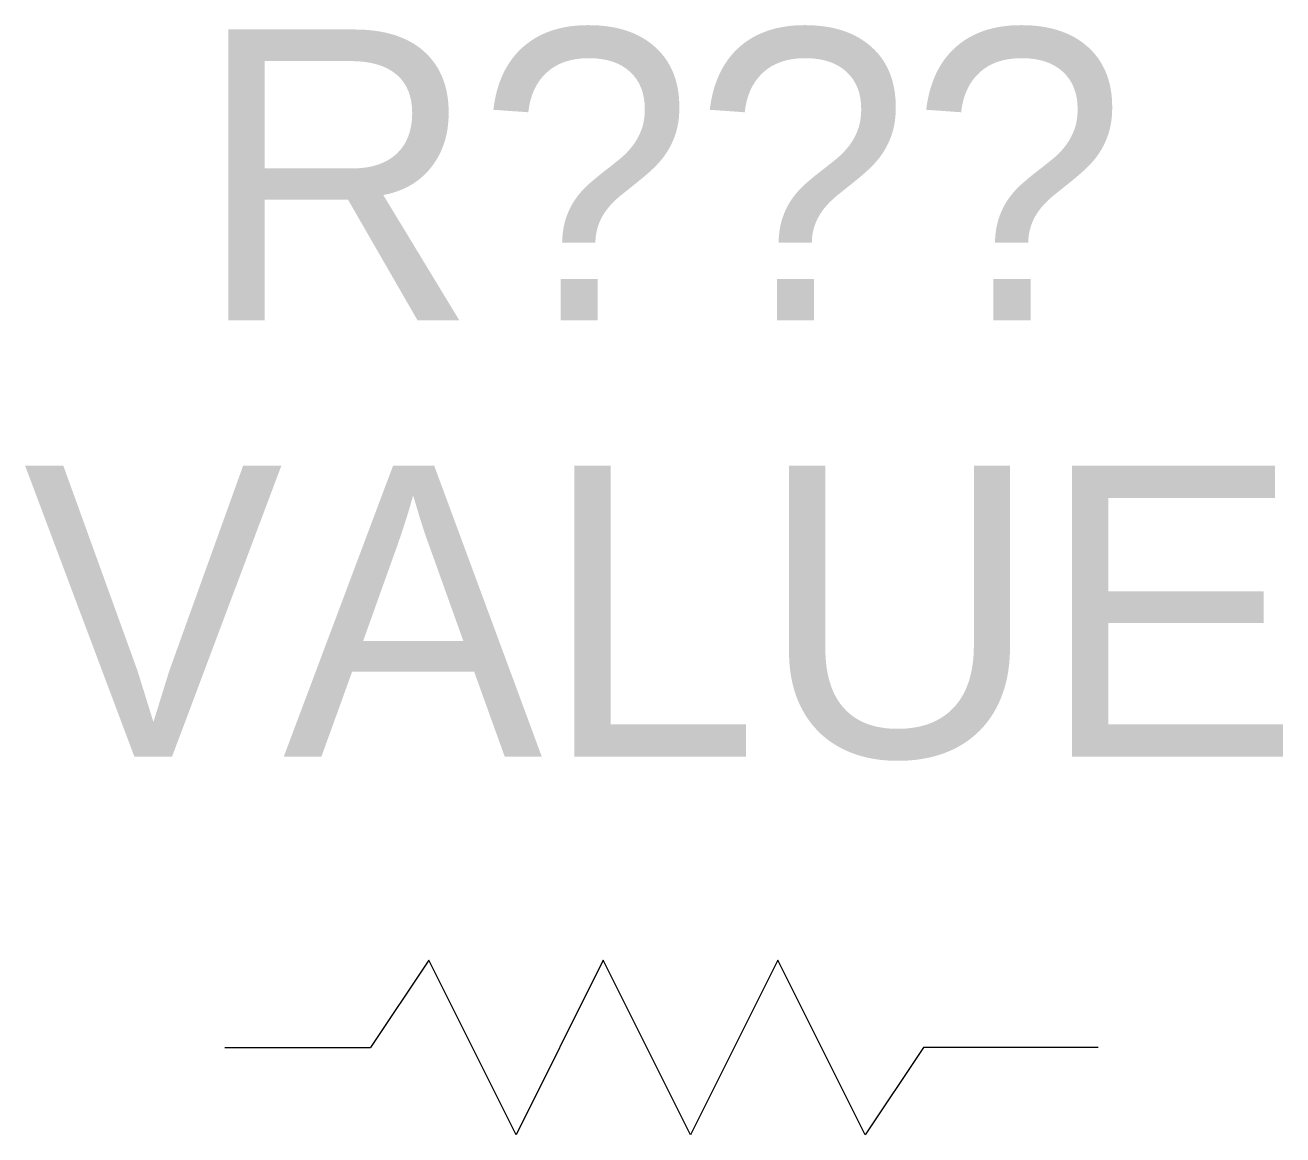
# Model space of a CAD drawing. Extents: x 13.163 to 14.027, y 7.94 to 8.703.
import ezdxf
from ezdxf.enums import TextEntityAlignment as Align

# ---------------------------------------------------------------- set-up
doc = ezdxf.new("R2010")
doc.units = 0
doc.layers.add('1', color=7, linetype='CONTINUOUS')

# ---------------------------------------------------------------- blocks, each defined once
blk = doc.blocks.new('RES')
at = {"layer": '1', "color": 0}
for p, q in [((0, 0.3), (0, 0.2)), ((0.06, 0.16), (0, 0.2)), ((-0.06, 0.1), (0.06, 0.16)), ((0.06, 0.04), (-0.06, 0.1)), ((-0.06, -0.02), (0.06, 0.04)), ((0.06, -0.08), (-0.06, -0.02)), ((-0.06, -0.14), (0.06, -0.08)), ((0, -0.18), (-0.06, -0.14)), ((0, -0.3), (0, -0.18))]:
    blk.add_line(p, q, dxfattribs=at)

msp = doc.modelspace()

# ---------------------------------------------------------------- block references
at = {"layer": '1', "color": 0, "rotation": 90}
msp.add_blockref('RES', (13.6, 8), dxfattribs=at)

# ---------------------------------------------------------------- texts
at = {"layer": '1', "color": 0}
for tag, text, p in [('R???', 'R???', (13.6, 8.5)), ('VALUE', '0000000', (13.6, 8.2))]:
    msp.add_attdef(tag, text=text, height=0.2, dxfattribs=at).set_placement(p, align=Align.CENTER)

doc.saveas('drawing.dxf')
